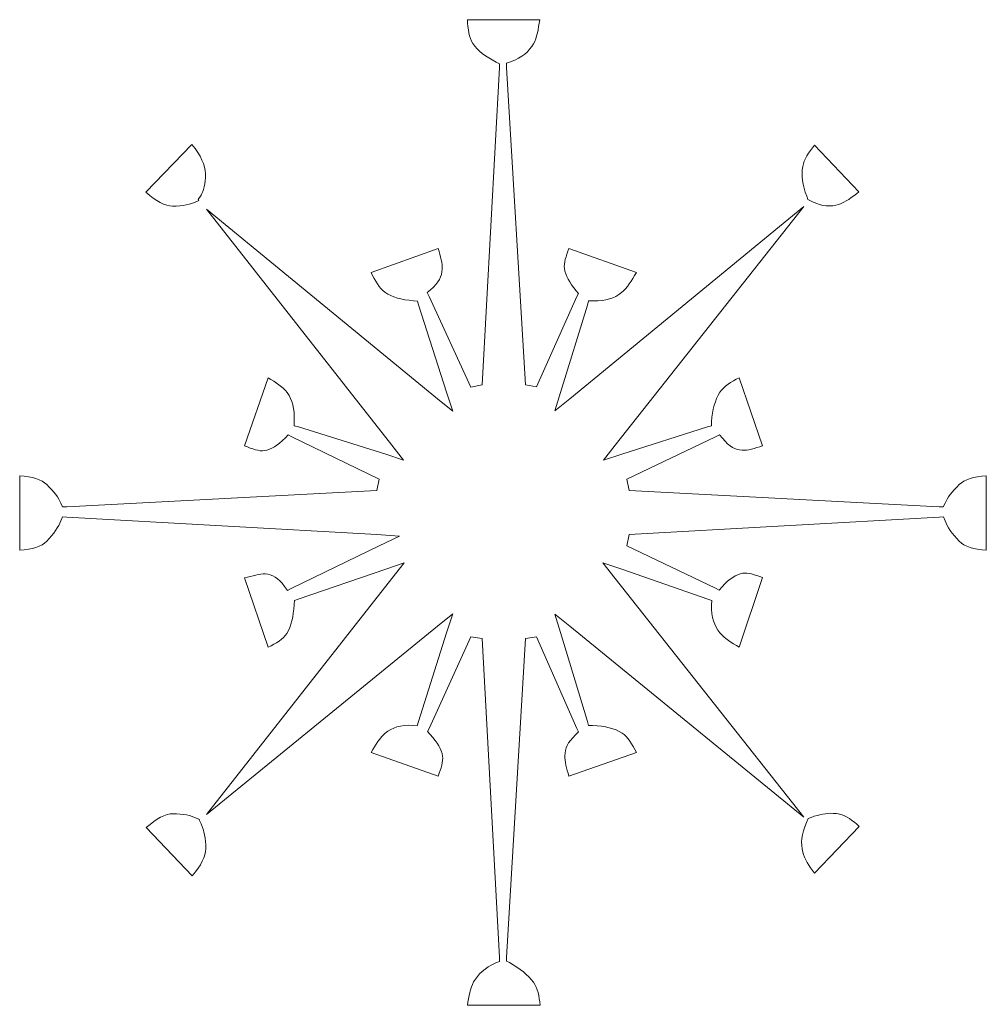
# Model space of a CAD drawing. Header units: centimetres. Extents: x -9.5 to 8.2, y 10.4 to 13.5.
# Drawn here: x -0.316 to 1.874, y 10.843 to 13.076 of the extents above; entities that cross this region are included whole.
import ezdxf

# ---------------------------------------------------------------- set-up
doc = ezdxf.new("R2010")
doc.units = ezdxf.units.CM
doc.header["$MEASUREMENT"] = 0
doc.layers.add('Layer 1', color=7, linetype='Continuous')

msp = doc.modelspace()

# ---------------------------------------------------------------- linework, layer by layer
at = {"layer": 'Layer 1', "color": 46, "lineweight": 5}
for points, knots in [([(0.69867, 13.07633), (0.69867, 13.07633), (0.86238, 13.07633), (0.86238, 13.07633), (0.86238, 13.07633), (0.85932, 13.05562), (0.85644, 13.03586), (0.84832, 13.02176), (0.84832, 13.02176), (0.83809, 13.004), (0.82324, 12.99082), (0.79623, 12.98125), (0.79623, 12.98125), (0.79623, 12.98125), (0.78714, 12.97794), (0.78714, 12.97794), (0.78714, 12.97794), (0.78714, 12.97794), (0.78714, 12.96802), (0.78714, 12.96802), (0.78714, 12.96802), (0.78714, 12.96802), (0.83013, 12.24868), (0.83013, 12.24868), (0.83013, 12.24868), (0.83013, 12.24868), (0.85494, 12.24455), (0.85494, 12.24455), (0.85494, 12.24455), (0.85494, 12.24455), (0.94671, 12.44877), (0.94671, 12.44877), (0.94671, 12.44877), (0.94671, 12.44877), (0.95002, 12.45621), (0.95002, 12.45621), (0.95002, 12.45621), (0.95002, 12.45621), (0.94506, 12.462), (0.94506, 12.462), (0.94506, 12.462), (0.92969, 12.48113), (0.92089, 12.49674), (0.9186, 12.51244), (0.9186, 12.51244), (0.91678, 12.52495), (0.92203, 12.54099), (0.92852, 12.55791), (0.92852, 12.55791), (0.92852, 12.55791), (1.08149, 12.50334), (1.08149, 12.50334), (1.08149, 12.50334), (1.07088, 12.48539), (1.06027, 12.46802), (1.04759, 12.45787), (1.04759, 12.45787), (1.03146, 12.44496), (1.01264, 12.43859), (0.98392, 12.43968), (0.98392, 12.43968), (0.98392, 12.43968), (0.97317, 12.43968), (0.97317, 12.43968), (0.97317, 12.43968), (0.97317, 12.43968), (0.97069, 12.42976), (0.97069, 12.42976), (0.97069, 12.42976), (0.97069, 12.42976), (0.90951, 12.23132), (0.90951, 12.23132), (0.90951, 12.23132), (0.90951, 12.23132), (0.8971, 12.18998), (0.8971, 12.18998), (0.8971, 12.18998), (0.8971, 12.18998), (0.931, 12.21726), (0.931, 12.21726), (0.931, 12.21726), (0.931, 12.21726), (1.461, 12.653), (1.461, 12.653), (1.461, 12.653), (1.461, 12.653), (1.03353, 12.11226), (1.03353, 12.11226), (1.03353, 12.11226), (1.03353, 12.11226), (1.00707, 12.07836), (1.00707, 12.07836), (1.00707, 12.07836), (1.00707, 12.07836), (1.04841, 12.09159), (1.04841, 12.09159), (1.04841, 12.09159), (1.04841, 12.09159), (1.24272, 12.1536), (1.24272, 12.1536), (1.24272, 12.1536), (1.24272, 12.1536), (1.25181, 12.15608), (1.25181, 12.15608), (1.25181, 12.15608), (1.25181, 12.15608), (1.25181, 12.16517), (1.25181, 12.16517), (1.25181, 12.16517), (1.25377, 12.19325), (1.25972, 12.21473), (1.27083, 12.23215), (1.27083, 12.23215), (1.27959, 12.24588), (1.29643, 12.25565), (1.31465, 12.26522), (1.31465, 12.26522), (1.31465, 12.26522), (1.36757, 12.1106), (1.36757, 12.1106), (1.36757, 12.1106), (1.35033, 12.10531), (1.3334, 12.09982), (1.32127, 12.10068), (1.32127, 12.10068), (1.30568, 12.10179), (1.29294, 12.1083), (1.27662, 12.12797), (1.27662, 12.12797), (1.27662, 12.12797), (1.27, 12.13541), (1.27, 12.13541), (1.27, 12.13541), (1.27, 12.13541), (1.26091, 12.13127), (1.26091, 12.13127), (1.26091, 12.13127), (1.26091, 12.13127), (1.05999, 12.03536), (1.05999, 12.03536), (1.05999, 12.03536), (1.05999, 12.03536), (1.06495, 12.00973), (1.06495, 12.00973), (1.06495, 12.00973), (1.06495, 12.00973), (1.76775, 11.97252), (1.76775, 11.97252), (1.76775, 11.97252), (1.76775, 11.97252), (1.77684, 11.97252), (1.77684, 11.97252), (1.77684, 11.97252), (1.77684, 11.97252), (1.78098, 11.98079), (1.78098, 11.98079), (1.78098, 11.98079), (1.78603, 11.99279), (1.79675, 12.00719), (1.81322, 12.02296), (1.81322, 12.02296), (1.82494, 12.03419), (1.846, 12.04092), (1.87441, 12.0428), (1.87441, 12.0428), (1.87441, 12.0428), (1.87441, 11.87413), (1.87441, 11.87413), (1.87441, 11.87413), (1.8461, 11.87612), (1.82499, 11.88276), (1.81322, 11.8948), (1.81322, 11.8948), (1.79684, 11.91141), (1.78619, 11.92691), (1.78098, 11.9411), (1.78098, 11.9411), (1.78098, 11.9411), (1.77767, 11.9502), (1.77767, 11.9502), (1.77767, 11.9502), (1.77767, 11.9502), (1.76775, 11.94937), (1.76775, 11.94937), (1.76775, 11.94937), (1.76775, 11.94937), (1.06495, 11.90968), (1.06495, 11.90968), (1.06495, 11.90968), (1.06495, 11.90968), (1.05999, 11.88405), (1.05999, 11.88405), (1.05999, 11.88405), (1.05999, 11.88405), (1.26091, 11.78814), (1.26091, 11.78814), (1.26091, 11.78814), (1.26091, 11.78814), (1.26918, 11.78401), (1.26918, 11.78401), (1.26918, 11.78401), (1.26918, 11.78401), (1.27579, 11.79145), (1.27579, 11.79145), (1.27579, 11.79145), (1.29325, 11.81031), (1.30738, 11.8192), (1.32209, 11.82204), (1.32209, 11.82204), (1.33382, 11.8243), (1.34994, 11.81889), (1.36757, 11.81212), (1.36757, 11.81212), (1.36757, 11.81212), (1.31465, 11.6542), (1.31465, 11.6542), (1.31465, 11.6542), (1.29733, 11.66467), (1.28067, 11.67487), (1.27083, 11.68727), (1.27083, 11.68727), (1.25813, 11.70325), (1.25066, 11.72179), (1.25181, 11.75011), (1.25181, 11.75011), (1.25181, 11.75011), (1.25264, 11.76003), (1.25264, 11.76003), (1.25264, 11.76003), (1.25264, 11.76003), (1.24354, 11.76334), (1.24354, 11.76334), (1.24354, 11.76334), (1.24354, 11.76334), (1.04841, 11.83114), (1.04841, 11.83114), (1.04841, 11.83114), (1.04841, 11.83114), (1.00542, 11.84602), (1.00542, 11.84602), (1.00542, 11.84602), (1.00542, 11.84602), (1.03353, 11.81047), (1.03353, 11.81047), (1.03353, 11.81047), (1.03353, 11.81047), (1.461, 11.26972), (1.461, 11.26972), (1.461, 11.26972), (1.461, 11.26972), (0.931, 11.70215), (0.931, 11.70215), (0.931, 11.70215), (0.931, 11.70215), (0.8971, 11.72944), (0.8971, 11.72944), (0.8971, 11.72944), (0.8971, 11.72944), (0.90951, 11.6881), (0.90951, 11.6881), (0.90951, 11.6881), (0.90951, 11.6881), (0.97069, 11.48635), (0.97069, 11.48635), (0.97069, 11.48635), (0.97069, 11.48635), (0.97317, 11.47726), (0.97317, 11.47726), (0.97317, 11.47726), (0.97317, 11.47726), (0.98227, 11.47726), (0.98227, 11.47726), (0.98227, 11.47726), (1.01028, 11.47564), (1.03234, 11.47059), (1.04924, 11.45989), (1.04924, 11.45989), (1.06264, 11.45141), (1.07223, 11.43443), (1.08149, 11.41607), (1.08149, 11.41607), (1.08149, 11.41607), (0.92852, 11.36233), (0.92852, 11.36233), (0.92852, 11.36233), (0.9236, 11.37928), (0.91894, 11.39622), (0.91943, 11.40863), (0.91943, 11.40863), (0.92007, 11.42484), (0.92534, 11.43849), (0.94341, 11.45576), (0.94341, 11.45576), (0.94341, 11.45576), (0.95002, 11.46237), (0.95002, 11.46237), (0.95002, 11.46237), (0.95002, 11.46237), (0.94671, 11.47064), (0.94671, 11.47064), (0.94671, 11.47064), (0.94671, 11.47064), (0.85494, 11.67817), (0.85494, 11.67817), (0.85494, 11.67817), (0.85494, 11.67817), (0.83013, 11.67404), (0.83013, 11.67404), (0.83013, 11.67404), (0.83013, 11.67404), (0.78714, 10.9514), (0.78714, 10.9514), (0.78714, 10.9514), (0.78714, 10.9514), (0.78714, 10.94313), (0.78714, 10.94313), (0.78714, 10.94313), (0.78714, 10.94313), (0.79375, 10.93982), (0.79375, 10.93982), (0.79375, 10.93982), (0.81775, 10.92613), (0.83622, 10.9118), (0.84832, 10.89517), (0.84832, 10.89517), (0.8581, 10.88173), (0.86158, 10.86364), (0.86321, 10.84308), (0.86321, 10.84308), (0.86321, 10.84308), (0.69867, 10.84308), (0.69867, 10.84308), (0.69867, 10.84308), (0.70169, 10.86307), (0.7048, 10.8821), (0.71272, 10.896), (0.71272, 10.896), (0.72277, 10.91362), (0.73767, 10.92773), (0.76316, 10.93899), (0.76316, 10.93899), (0.76316, 10.93899), (0.77143, 10.9423), (0.77143, 10.9423), (0.77143, 10.9423), (0.77143, 10.9423), (0.77143, 10.9514), (0.77143, 10.9514), (0.77143, 10.9514), (0.77143, 10.9514), (0.73174, 11.67404), (0.73174, 11.67404), (0.73174, 11.67404), (0.73174, 11.67404), (0.70611, 11.67817), (0.70611, 11.67817), (0.70611, 11.67817), (0.70611, 11.67817), (0.61185, 11.47064), (0.61185, 11.47064), (0.61185, 11.47064), (0.61185, 11.47064), (0.60854, 11.4632), (0.60854, 11.4632), (0.60854, 11.4632), (0.60854, 11.4632), (0.61433, 11.45659), (0.61433, 11.45659), (0.61433, 11.45659), (0.63172, 11.43818), (0.64006, 11.42314), (0.64244, 11.4078), (0.64244, 11.4078), (0.64431, 11.39574), (0.63884, 11.37966), (0.63252, 11.36233), (0.63252, 11.36233), (0.63252, 11.36233), (0.48039, 11.41607), (0.48039, 11.41607), (0.48039, 11.41607), (0.49061, 11.43348), (0.50058, 11.45032), (0.51263, 11.45989), (0.51263, 11.45989), (0.52809, 11.47217), (0.54633, 11.47876), (0.57464, 11.47726), (0.57464, 11.47726), (0.57464, 11.47726), (0.58457, 11.47643), (0.58457, 11.47643), (0.58457, 11.47643), (0.58457, 11.47643), (0.58787, 11.48635), (0.58787, 11.48635), (0.58787, 11.48635), (0.58787, 11.48635), (0.65154, 11.68727), (0.65154, 11.68727), (0.65154, 11.68727), (0.65154, 11.68727), (0.66559, 11.73026), (0.66559, 11.73026), (0.66559, 11.73026), (0.66559, 11.73026), (0.63087, 11.70215), (0.63087, 11.70215), (0.63087, 11.70215), (0.63087, 11.70215), (0.10749, 11.27551), (0.10749, 11.27551), (0.10749, 11.27551), (0.10749, 11.27551), (0.52752, 11.81047), (0.52752, 11.81047), (0.52752, 11.81047), (0.52752, 11.81047), (0.55563, 11.84602), (0.55563, 11.84602), (0.55563, 11.84602), (0.55563, 11.84602), (0.51346, 11.83114), (0.51346, 11.83114), (0.51346, 11.83114), (0.51346, 11.83114), (0.31502, 11.76334), (0.31502, 11.76334), (0.31502, 11.76334), (0.31502, 11.76334), (0.30675, 11.76003), (0.30675, 11.76003), (0.30675, 11.76003), (0.30675, 11.76003), (0.30593, 11.75093), (0.30593, 11.75093), (0.30593, 11.75093), (0.30435, 11.72325), (0.29988, 11.70234), (0.28939, 11.68562), (0.28939, 11.68562), (0.2812, 11.67255), (0.26484, 11.66342), (0.24722, 11.6542), (0.24722, 11.6542), (0.24722, 11.6542), (0.19348, 11.81129), (0.19348, 11.81129), (0.19348, 11.81129), (0.21102, 11.81606), (0.22817, 11.82144), (0.24061, 11.82039), (0.24061, 11.82039), (0.25653, 11.81904), (0.26927, 11.8126), (0.28443, 11.79228), (0.28443, 11.79228), (0.28443, 11.79228), (0.29104, 11.78318), (0.29104, 11.78318), (0.29104, 11.78318), (0.29104, 11.78318), (0.30097, 11.78814), (0.30097, 11.78814), (0.30097, 11.78814), (0.30097, 11.78814), (0.49858, 11.88405), (0.49858, 11.88405), (0.49858, 11.88405), (0.49858, 11.88405), (0.54488, 11.90638), (0.54488, 11.90638), (0.54488, 11.90638), (0.54488, 11.90638), (0.49362, 11.90968), (0.49362, 11.90968), (0.49362, 11.90968), (0.49362, 11.90968), (-0.20918, 11.94937), (-0.20918, 11.94937), (-0.20918, 11.94937), (-0.20918, 11.94937), (-0.21911, 11.9502), (-0.21911, 11.9502), (-0.21911, 11.9502), (-0.21911, 11.9502), (-0.22241, 11.9411), (-0.22241, 11.9411), (-0.22241, 11.9411), (-0.22761, 11.92696), (-0.23835, 11.91144), (-0.25466, 11.8948), (-0.25466, 11.8948), (-0.26648, 11.88278), (-0.28771, 11.87615), (-0.31584, 11.87413), (-0.31584, 11.87413), (-0.31584, 11.87413), (-0.31584, 12.0428), (-0.31584, 12.0428), (-0.31584, 12.0428), (-0.28743, 12.04089), (-0.26639, 12.03419), (-0.25466, 12.02296), (-0.25466, 12.02296), (-0.23827, 12.00717), (-0.22745, 11.99272), (-0.22241, 11.98079), (-0.22241, 11.98079), (-0.22241, 11.98079), (-0.21911, 11.97252), (-0.21911, 11.97252), (-0.21911, 11.97252), (-0.21911, 11.97252), (-0.20918, 11.97252), (-0.20918, 11.97252), (-0.20918, 11.97252), (-0.20918, 11.97252), (0.49362, 12.00973), (0.49362, 12.00973), (0.49362, 12.00973), (0.49362, 12.00973), (0.49858, 12.03536), (0.49858, 12.03536), (0.49858, 12.03536), (0.49858, 12.03536), (0.30097, 12.13127), (0.30097, 12.13127), (0.30097, 12.13127), (0.30097, 12.13127), (0.2927, 12.13541), (0.2927, 12.13541), (0.2927, 12.13541), (0.2927, 12.13541), (0.28608, 12.12879), (0.28608, 12.12879), (0.28608, 12.12879), (0.26808, 12.11114), (0.25377, 12.10226), (0.23895, 12.09985), (0.23895, 12.09985), (0.22713, 12.09793), (0.21096, 12.10394), (0.19348, 12.1106), (0.19348, 12.1106), (0.19348, 12.1106), (0.24722, 12.26522), (0.24722, 12.26522), (0.24722, 12.26522), (0.26423, 12.2545), (0.28102, 12.2439), (0.29022, 12.23132), (0.29022, 12.23132), (0.30218, 12.21493), (0.30747, 12.19575), (0.30593, 12.16683), (0.30593, 12.16683), (0.30593, 12.16683), (0.30593, 12.15608), (0.30593, 12.15608), (0.30593, 12.15608), (0.30593, 12.15608), (0.31585, 12.1536), (0.31585, 12.1536), (0.31585, 12.1536), (0.31585, 12.1536), (0.51346, 12.09159), (0.51346, 12.09159), (0.51346, 12.09159), (0.51346, 12.09159), (0.55397, 12.07836), (0.55397, 12.07836), (0.55397, 12.07836), (0.55397, 12.07836), (0.52752, 12.11226), (0.52752, 12.11226), (0.52752, 12.11226), (0.52752, 12.11226), (0.10749, 12.64721), (0.10749, 12.64721), (0.10749, 12.64721), (0.10749, 12.64721), (0.63087, 12.21726), (0.63087, 12.21726), (0.63087, 12.21726), (0.63087, 12.21726), (0.66559, 12.18915), (0.66559, 12.18915), (0.66559, 12.18915), (0.66559, 12.18915), (0.65154, 12.23215), (0.65154, 12.23215), (0.65154, 12.23215), (0.65154, 12.23215), (0.58787, 12.43058), (0.58787, 12.43058), (0.58787, 12.43058), (0.58787, 12.43058), (0.58539, 12.43885), (0.58539, 12.43885), (0.58539, 12.43885), (0.58539, 12.43885), (0.5763, 12.43968), (0.5763, 12.43968), (0.5763, 12.43968), (0.54876, 12.44171), (0.52823, 12.44728), (0.51181, 12.45869), (0.51181, 12.45869), (0.49878, 12.46775), (0.48942, 12.48495), (0.48039, 12.50334), (0.48039, 12.50334), (0.48039, 12.50334), (0.63252, 12.55791), (0.63252, 12.55791), (0.63252, 12.55791), (0.63773, 12.5404), (0.64244, 12.52336), (0.64162, 12.51078), (0.64162, 12.51078), (0.64056, 12.49468), (0.63458, 12.48115), (0.61516, 12.46448), (0.61516, 12.46448), (0.61516, 12.46448), (0.60772, 12.45787), (0.60772, 12.45787), (0.60772, 12.45787), (0.60772, 12.45787), (0.61185, 12.44877), (0.61185, 12.44877), (0.61185, 12.44877), (0.61185, 12.44877), (0.70611, 12.24372), (0.70611, 12.24372), (0.70611, 12.24372), (0.70611, 12.24372), (0.73174, 12.24868), (0.73174, 12.24868), (0.73174, 12.24868), (0.73174, 12.24868), (0.77143, 12.96802), (0.77143, 12.96802), (0.77143, 12.96802), (0.77143, 12.96802), (0.77143, 12.97629), (0.77143, 12.97629), (0.77143, 12.97629), (0.77143, 12.97629), (0.76399, 12.98042), (0.76399, 12.98042), (0.76399, 12.98042), (0.7393, 12.9926), (0.7221, 13.00583), (0.71107, 13.02259), (0.71107, 13.02259), (0.70212, 13.03618), (0.69996, 13.05529), (0.69867, 13.07633)], [0, 0, 0, 0, 0.0060241, 0.0060241, 0.0060241, 0.0060241, 0.0120482, 0.0120482, 0.0120482, 0.0120482, 0.0180723, 0.0180723, 0.0180723, 0.0180723, 0.0240964, 0.0240964, 0.0240964, 0.0240964, 0.0301205, 0.0301205, 0.0301205, 0.0301205, 0.0361446, 0.0361446, 0.0361446, 0.0361446, 0.0421687, 0.0421687, 0.0421687, 0.0421687, 0.0481928, 0.0481928, 0.0481928, 0.0481928, 0.0542169, 0.0542169, 0.0542169, 0.0542169, 0.060241, 0.060241, 0.060241, 0.060241, 0.0662651, 0.0662651, 0.0662651, 0.0662651, 0.0722892, 0.0722892, 0.0722892, 0.0722892, 0.0783133, 0.0783133, 0.0783133, 0.0783133, 0.0843373, 0.0843373, 0.0843373, 0.0843373, 0.0903614, 0.0903614, 0.0903614, 0.0903614, 0.0963855, 0.0963855, 0.0963855, 0.0963855, 0.1024096, 0.1024096, 0.1024096, 0.1024096, 0.1084337, 0.1084337, 0.1084337, 0.1084337, 0.1144578, 0.1144578, 0.1144578, 0.1144578, 0.1204819, 0.1204819, 0.1204819, 0.1204819, 0.126506, 0.126506, 0.126506, 0.126506, 0.1325301, 0.1325301, 0.1325301, 0.1325301, 0.1385542, 0.1385542, 0.1385542, 0.1385542, 0.1445783, 0.1445783, 0.1445783, 0.1445783, 0.1506024, 0.1506024, 0.1506024, 0.1506024, 0.1566265, 0.1566265, 0.1566265, 0.1566265, 0.1626506, 0.1626506, 0.1626506, 0.1626506, 0.1686747, 0.1686747, 0.1686747, 0.1686747, 0.1746988, 0.1746988, 0.1746988, 0.1746988, 0.1807229, 0.1807229, 0.1807229, 0.1807229, 0.186747, 0.186747, 0.186747, 0.186747, 0.1927711, 0.1927711, 0.1927711, 0.1927711, 0.1987952, 0.1987952, 0.1987952, 0.1987952, 0.2048193, 0.2048193, 0.2048193, 0.2048193, 0.2108434, 0.2108434, 0.2108434, 0.2108434, 0.2168675, 0.2168675, 0.2168675, 0.2168675, 0.2228916, 0.2228916, 0.2228916, 0.2228916, 0.2289157, 0.2289157, 0.2289157, 0.2289157, 0.2349398, 0.2349398, 0.2349398, 0.2349398, 0.2409639, 0.2409639, 0.2409639, 0.2409639, 0.246988, 0.246988, 0.246988, 0.246988, 0.253012, 0.253012, 0.253012, 0.253012, 0.2590361, 0.2590361, 0.2590361, 0.2590361, 0.2650602, 0.2650602, 0.2650602, 0.2650602, 0.2710843, 0.2710843, 0.2710843, 0.2710843, 0.2771084, 0.2771084, 0.2771084, 0.2771084, 0.2831325, 0.2831325, 0.2831325, 0.2831325, 0.2891566, 0.2891566, 0.2891566, 0.2891566, 0.2951807, 0.2951807, 0.2951807, 0.2951807, 0.3012048, 0.3012048, 0.3012048, 0.3012048, 0.3072289, 0.3072289, 0.3072289, 0.3072289, 0.313253, 0.313253, 0.313253, 0.313253, 0.3192771, 0.3192771, 0.3192771, 0.3192771, 0.3253012, 0.3253012, 0.3253012, 0.3253012, 0.3313253, 0.3313253, 0.3313253, 0.3313253, 0.3373494, 0.3373494, 0.3373494, 0.3373494, 0.3433735, 0.3433735, 0.3433735, 0.3433735, 0.3493976, 0.3493976, 0.3493976, 0.3493976, 0.3554217, 0.3554217, 0.3554217, 0.3554217, 0.3614458, 0.3614458, 0.3614458, 0.3614458, 0.3674699, 0.3674699, 0.3674699, 0.3674699, 0.373494, 0.373494, 0.373494, 0.373494, 0.3795181, 0.3795181, 0.3795181, 0.3795181, 0.3855422, 0.3855422, 0.3855422, 0.3855422, 0.3915663, 0.3915663, 0.3915663, 0.3915663, 0.3975904, 0.3975904, 0.3975904, 0.3975904, 0.4036145, 0.4036145, 0.4036145, 0.4036145, 0.4096386, 0.4096386, 0.4096386, 0.4096386, 0.4156627, 0.4156627, 0.4156627, 0.4156627, 0.4216867, 0.4216867, 0.4216867, 0.4216867, 0.4277108, 0.4277108, 0.4277108, 0.4277108, 0.4337349, 0.4337349, 0.4337349, 0.4337349, 0.439759, 0.439759, 0.439759, 0.439759, 0.4457831, 0.4457831, 0.4457831, 0.4457831, 0.4518072, 0.4518072, 0.4518072, 0.4518072, 0.4578313, 0.4578313, 0.4578313, 0.4578313, 0.4638554, 0.4638554, 0.4638554, 0.4638554, 0.4698795, 0.4698795, 0.4698795, 0.4698795, 0.4759036, 0.4759036, 0.4759036, 0.4759036, 0.4819277, 0.4819277, 0.4819277, 0.4819277, 0.4879518, 0.4879518, 0.4879518, 0.4879518, 0.4939759, 0.4939759, 0.4939759, 0.4939759, 0.5, 0.5, 0.5, 0.5, 0.5060241, 0.5060241, 0.5060241, 0.5060241, 0.5120482, 0.5120482, 0.5120482, 0.5120482, 0.5180723, 0.5180723, 0.5180723, 0.5180723, 0.5240964, 0.5240964, 0.5240964, 0.5240964, 0.5301205, 0.5301205, 0.5301205, 0.5301205, 0.5361446, 0.5361446, 0.5361446, 0.5361446, 0.5421687, 0.5421687, 0.5421687, 0.5421687, 0.5481928, 0.5481928, 0.5481928, 0.5481928, 0.5542169, 0.5542169, 0.5542169, 0.5542169, 0.560241, 0.560241, 0.560241, 0.560241, 0.5662651, 0.5662651, 0.5662651, 0.5662651, 0.5722892, 0.5722892, 0.5722892, 0.5722892, 0.5783133, 0.5783133, 0.5783133, 0.5783133, 0.5843373, 0.5843373, 0.5843373, 0.5843373, 0.5903614, 0.5903614, 0.5903614, 0.5903614, 0.5963855, 0.5963855, 0.5963855, 0.5963855, 0.6024096, 0.6024096, 0.6024096, 0.6024096, 0.6084337, 0.6084337, 0.6084337, 0.6084337, 0.6144578, 0.6144578, 0.6144578, 0.6144578, 0.6204819, 0.6204819, 0.6204819, 0.6204819, 0.626506, 0.626506, 0.626506, 0.626506, 0.6325301, 0.6325301, 0.6325301, 0.6325301, 0.6385542, 0.6385542, 0.6385542, 0.6385542, 0.6445783, 0.6445783, 0.6445783, 0.6445783, 0.6506024, 0.6506024, 0.6506024, 0.6506024, 0.6566265, 0.6566265, 0.6566265, 0.6566265, 0.6626506, 0.6626506, 0.6626506, 0.6626506, 0.6686747, 0.6686747, 0.6686747, 0.6686747, 0.6746988, 0.6746988, 0.6746988, 0.6746988, 0.6807229, 0.6807229, 0.6807229, 0.6807229, 0.686747, 0.686747, 0.686747, 0.686747, 0.6927711, 0.6927711, 0.6927711, 0.6927711, 0.6987952, 0.6987952, 0.6987952, 0.6987952, 0.7048193, 0.7048193, 0.7048193, 0.7048193, 0.7108434, 0.7108434, 0.7108434, 0.7108434, 0.7168675, 0.7168675, 0.7168675, 0.7168675, 0.7228916, 0.7228916, 0.7228916, 0.7228916, 0.7289157, 0.7289157, 0.7289157, 0.7289157, 0.7349398, 0.7349398, 0.7349398, 0.7349398, 0.7409639, 0.7409639, 0.7409639, 0.7409639, 0.746988, 0.746988, 0.746988, 0.746988, 0.753012, 0.753012, 0.753012, 0.753012, 0.7590361, 0.7590361, 0.7590361, 0.7590361, 0.7650602, 0.7650602, 0.7650602, 0.7650602, 0.7710843, 0.7710843, 0.7710843, 0.7710843, 0.7771084, 0.7771084, 0.7771084, 0.7771084, 0.7831325, 0.7831325, 0.7831325, 0.7831325, 0.7891566, 0.7891566, 0.7891566, 0.7891566, 0.7951807, 0.7951807, 0.7951807, 0.7951807, 0.8012048, 0.8012048, 0.8012048, 0.8012048, 0.8072289, 0.8072289, 0.8072289, 0.8072289, 0.813253, 0.813253, 0.813253, 0.813253, 0.8192771, 0.8192771, 0.8192771, 0.8192771, 0.8253012, 0.8253012, 0.8253012, 0.8253012, 0.8313253, 0.8313253, 0.8313253, 0.8313253, 0.8373494, 0.8373494, 0.8373494, 0.8373494, 0.8433735, 0.8433735, 0.8433735, 0.8433735, 0.8493976, 0.8493976, 0.8493976, 0.8493976, 0.8554217, 0.8554217, 0.8554217, 0.8554217, 0.8614458, 0.8614458, 0.8614458, 0.8614458, 0.8674699, 0.8674699, 0.8674699, 0.8674699, 0.873494, 0.873494, 0.873494, 0.873494, 0.8795181, 0.8795181, 0.8795181, 0.8795181, 0.8855422, 0.8855422, 0.8855422, 0.8855422, 0.8915663, 0.8915663, 0.8915663, 0.8915663, 0.8975904, 0.8975904, 0.8975904, 0.8975904, 0.9036145, 0.9036145, 0.9036145, 0.9036145, 0.9096386, 0.9096386, 0.9096386, 0.9096386, 0.9156627, 0.9156627, 0.9156627, 0.9156627, 0.9216867, 0.9216867, 0.9216867, 0.9216867, 0.9277108, 0.9277108, 0.9277108, 0.9277108, 0.9337349, 0.9337349, 0.9337349, 0.9337349, 0.939759, 0.939759, 0.939759, 0.939759, 0.9457831, 0.9457831, 0.9457831, 0.9457831, 0.9518072, 0.9518072, 0.9518072, 0.9518072, 0.9578313, 0.9578313, 0.9578313, 0.9578313, 0.9638554, 0.9638554, 0.9638554, 0.9638554, 0.9698795, 0.9698795, 0.9698795, 0.9698795, 0.9759036, 0.9759036, 0.9759036, 0.9759036, 0.9819277, 0.9819277, 0.9819277, 0.9819277, 0.9879518, 0.9879518, 0.9879518, 0.9879518, 1, 1, 1, 1]), ([(0.07442, 12.79356), (0.09424, 12.76887), (0.10501, 12.74652), (0.10501, 12.72741), (0.10501, 12.72741), (0.10501, 12.70407), (0.10096, 12.68764), (0.09509, 12.67863), (0.09509, 12.67863), (0.09509, 12.67863), (0.08847, 12.66871), (0.08847, 12.66871), (0.08847, 12.66871), (0.08847, 12.66871), (0.09013, 12.66705), (0.09013, 12.66705), (0.09013, 12.66705), (0.09013, 12.66705), (0.08516, 12.66457), (0.08516, 12.66457), (0.08516, 12.66457), (0.07127, 12.65751), (0.05345, 12.65382), (0.03059, 12.65382), (0.03059, 12.65382), (0.01396, 12.65382), (-0.0071, 12.66486), (-0.02976, 12.68524), (-0.02976, 12.68524), (-0.02976, 12.68524), (0.07442, 12.79356), (0.07442, 12.79356)], [0, 0, 0, 0, 0.1111111, 0.1111111, 0.1111111, 0.1111111, 0.2222222, 0.2222222, 0.2222222, 0.2222222, 0.3333333, 0.3333333, 0.3333333, 0.3333333, 0.4444444, 0.4444444, 0.4444444, 0.4444444, 0.5555556, 0.5555556, 0.5555556, 0.5555556, 0.6666667, 0.6666667, 0.6666667, 0.6666667, 0.7777778, 0.7777778, 0.7777778, 0.7777778, 1, 1, 1, 1]), ([(1.48498, 12.7919), (1.48498, 12.7919), (1.58585, 12.68607), (1.58585, 12.68607), (1.58585, 12.68607), (1.57047, 12.67432), (1.55486, 12.66242), (1.54037, 12.65796), (1.54037, 12.65796), (1.52166, 12.6522), (1.5033, 12.65263), (1.47919, 12.66457), (1.47919, 12.66457), (1.47919, 12.66457), (1.47009, 12.66871), (1.47009, 12.66871), (1.47009, 12.66871), (1.47009, 12.66871), (1.46761, 12.67615), (1.46761, 12.67615), (1.46761, 12.67615), (1.45816, 12.70198), (1.45499, 12.72355), (1.45852, 12.74395), (1.45852, 12.74395), (1.46128, 12.75992), (1.47258, 12.77603), (1.48498, 12.7919)], [0, 0, 0, 0, 0.125, 0.125, 0.125, 0.125, 0.25, 0.25, 0.25, 0.25, 0.375, 0.375, 0.375, 0.375, 0.5, 0.5, 0.5, 0.5, 0.625, 0.625, 0.625, 0.625, 0.75, 0.75, 0.75, 0.75, 1, 1, 1, 1]), ([(1.52714, 11.27799), (1.53214, 11.27779), (1.53732, 11.27737), (1.54203, 11.27634), (1.54203, 11.27634), (1.55721, 11.27301), (1.57164, 11.26161), (1.58668, 11.24823), (1.58668, 11.24823), (1.58668, 11.24823), (1.48498, 11.14239), (1.48498, 11.14239), (1.48498, 11.14239), (1.47323, 11.15894), (1.46214, 11.17497), (1.45852, 11.19035), (1.45852, 11.19035), (1.45385, 11.2102), (1.45508, 11.23077), (1.46679, 11.25732), (1.46679, 11.25732), (1.46679, 11.25732), (1.47092, 11.26642), (1.47092, 11.26642), (1.47092, 11.26642), (1.47092, 11.26642), (1.47753, 11.2689), (1.47753, 11.2689), (1.47753, 11.2689), (1.49608, 11.27568), (1.51216, 11.2786), (1.52714, 11.27799)], [0, 0, 0, 0, 0.1111111, 0.1111111, 0.1111111, 0.1111111, 0.2222222, 0.2222222, 0.2222222, 0.2222222, 0.3333333, 0.3333333, 0.3333333, 0.3333333, 0.4444444, 0.4444444, 0.4444444, 0.4444444, 0.5555556, 0.5555556, 0.5555556, 0.5555556, 0.6666667, 0.6666667, 0.6666667, 0.6666667, 0.7777778, 0.7777778, 0.7777778, 0.7777778, 1, 1, 1, 1]), ([(0.03142, 11.27716), (0.05426, 11.27716), (0.07207, 11.27348), (0.08599, 11.26642), (0.08599, 11.26642), (0.08599, 11.26642), (0.09178, 11.26394), (0.09178, 11.26394), (0.09178, 11.26394), (0.09178, 11.26394), (0.09095, 11.26311), (0.09095, 11.26311), (0.09095, 11.26311), (0.09095, 11.26311), (0.09509, 11.25401), (0.09509, 11.25401), (0.09509, 11.25401), (0.10203, 11.23976), (0.10584, 11.22113), (0.10584, 11.19779), (0.10584, 11.19779), (0.10584, 11.18079), (0.09494, 11.1595), (0.07524, 11.1366), (0.07524, 11.1366), (0.07524, 11.1366), (-0.02894, 11.24575), (-0.02894, 11.24575), (-0.02894, 11.24575), (-0.00627, 11.26612), (0.01479, 11.27716), (0.03142, 11.27716)], [0, 0, 0, 0, 0.1111111, 0.1111111, 0.1111111, 0.1111111, 0.2222222, 0.2222222, 0.2222222, 0.2222222, 0.3333333, 0.3333333, 0.3333333, 0.3333333, 0.4444444, 0.4444444, 0.4444444, 0.4444444, 0.5555556, 0.5555556, 0.5555556, 0.5555556, 0.6666667, 0.6666667, 0.6666667, 0.6666667, 0.7777778, 0.7777778, 0.7777778, 0.7777778, 1, 1, 1, 1])]:
    msp.add_open_spline(points, degree=3, knots=knots, dxfattribs=at)

doc.saveas('drawing.dxf')
